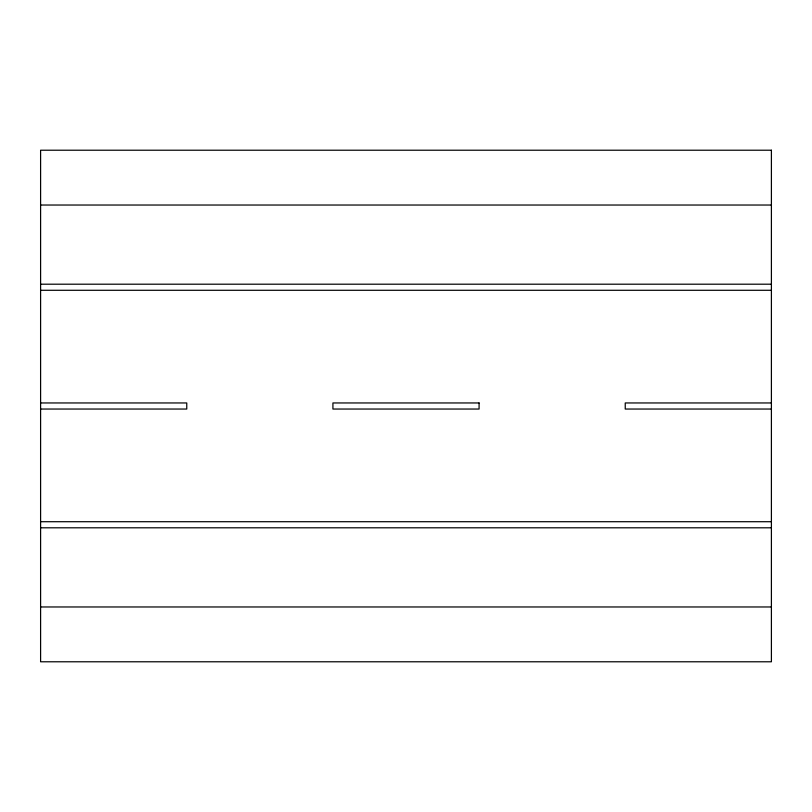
<?xml version="1.0" encoding="UTF-8"?>
<svg xmlns="http://www.w3.org/2000/svg" width="812" height="812" viewBox="0 0 812 812"><rect width="100%" height="100%" fill="white"/><g stroke="black" fill="none" stroke-linecap="round" stroke-linejoin="round"><path stroke-width="1.22" d="M40.6 205.03L771.4 205.03M40.6 284.2L771.4 284.2M40.6 290.29L771.4 290.29M40.6 402.955L186.76 402.955L186.76 409.045L40.6 409.045M771.4 402.955L625.24 402.955L625.24 409.045L771.4 409.045M40.6 521.71L771.4 521.71M40.6 527.8L771.4 527.8M40.6 606.97L771.4 606.97M771.4 150.22L40.6 150.22L40.6 661.78L771.4 661.78L771.4 150.22M479.08 402.955L332.92 402.955L332.92 409.045L479.08 409.045L479.08 402.955"/></g></svg>
